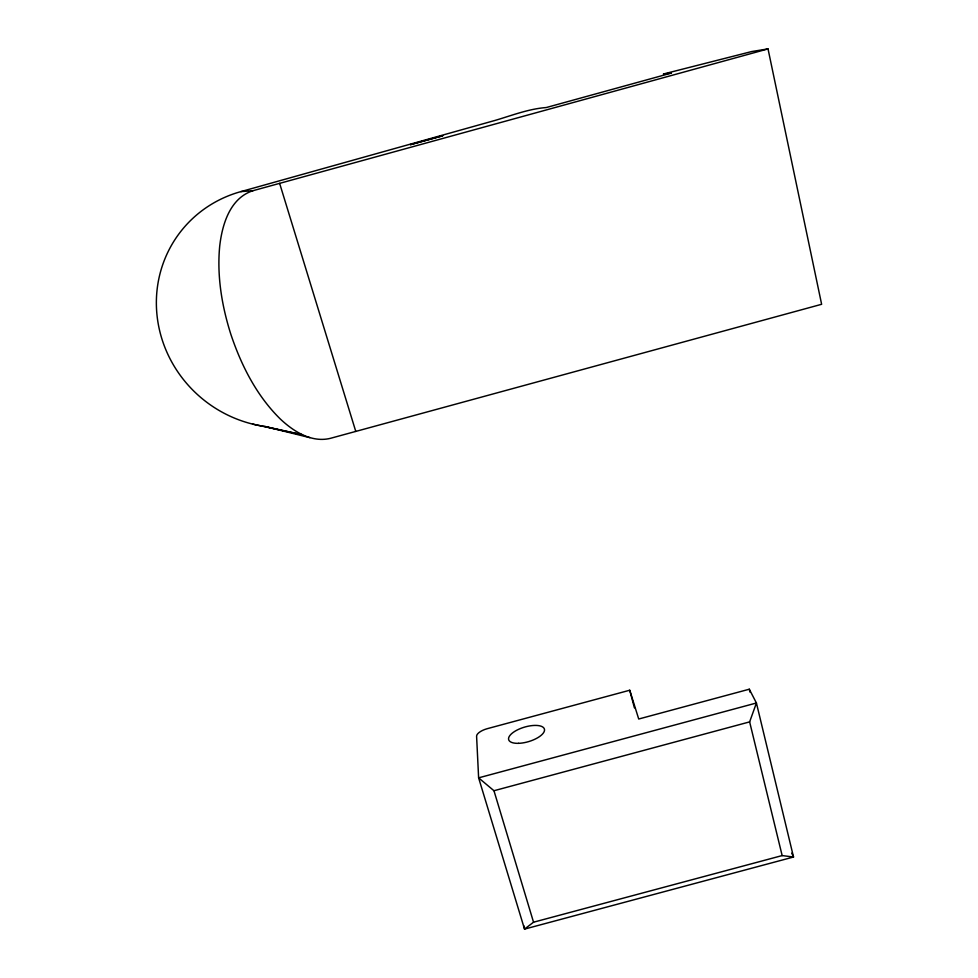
<?xml version="1.0" encoding="UTF-8"?>
<svg xmlns="http://www.w3.org/2000/svg" width="978" height="978" viewBox="0 0 978 978"><rect width="100%" height="100%" fill="white"/><g stroke="black" fill="none" stroke-linecap="round" stroke-linejoin="round"><path stroke-width="1.47" d="M791.74 853.146L793.525 857.021L782.155 855.579L749.637 721.886L756.422 702.999L749.295 689.209L638.72 719.013L629.734 690.236L487.313 728.671A11.455 4.535 -17.2 0 0 476.592 736.238L478.621 777.852L524.526 929.1L793.525 857.021L756.422 702.999L478.621 777.852L493.963 790.737L533.536 922.205L524.526 929.1L524.232 926.105M768.023 48.9L252.996 190.698C229.977 198.045 222.153 224.585 219.708 246.138C216.823 275.943 221.859 306.016 230.881 334.403C241.297 365.479 256.652 395.735 280.234 418.939C293.4 431.359 311.469 442.961 330.356 438.352L821.63 304.292L768.023 48.9L751.679 51.553L665.774 73.411L663.353 74.084L671.373 73.081L546.25 107.543C528.633 108.815 511.421 115.648 494.489 120.587L240.894 191.615A123.057 118.228 39.4 0 0 156.981 314.94A123.057 118.228 39.4 0 0 264.818 426.469L309.892 437.667M493.963 790.737L749.637 721.886M533.536 922.205L782.155 855.579M240.894 191.615L252.996 190.698M252.544 424.073L302.581 434.843L264.818 426.469M279.635 183.363L355.772 431.42M629.734 690.236L634.429 707.876M749.295 689.209L750.016 692.167M442.631 135.783L410.479 144.646L442.631 135.783M518.584 743.329A18.643 7.531 -16.6 0 0 544.489 729.441A18.643 7.531 -16.6 0 0 516.543 730.346A18.643 7.531 -16.6 0 0 518.584 743.329"/></g></svg>
